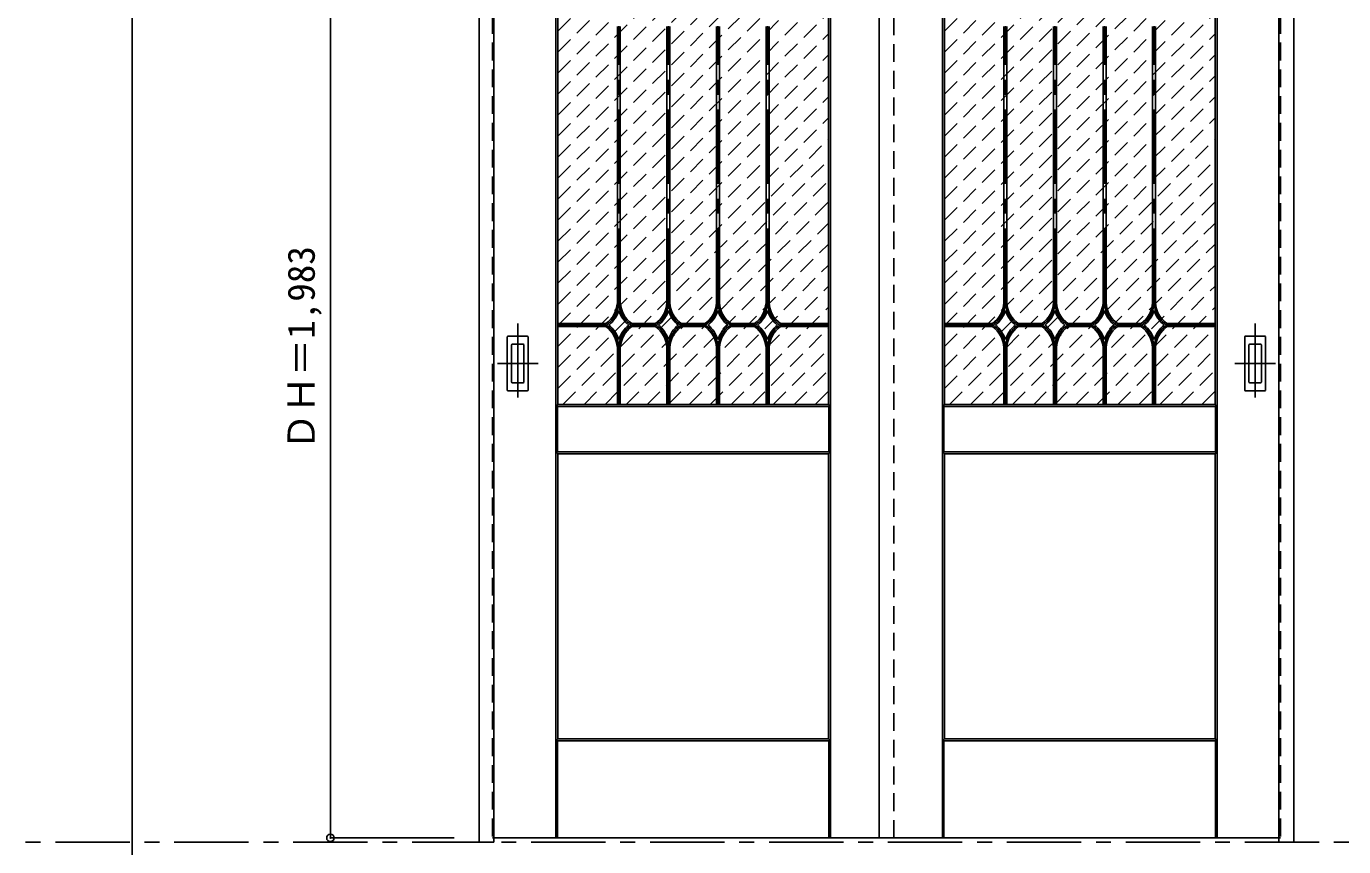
# Model space of a CAD drawing. Units: millimetres, scale not verified. Extents: x -6000 to 5700, y -4307 to 4260.
# Drawn here: x -2909 to -250, y 1409 to 3064 of the extents above; entities that cross this region are included whole.
import ezdxf
from ezdxf.enums import TextEntityAlignment as Align

# ---------------------------------------------------------------- set-up
doc = ezdxf.new("R2010")
doc.units = ezdxf.units.MM
doc.header["$LTSCALE"] = 30
doc.header["$PDMODE"] = 32
doc.header["$PDSIZE"] = 15
doc.linetypes.add('CHAIN1', pattern=[8, 5, -1, 1, -1])
doc.linetypes.add('DASHED1', pattern=[1.8, 1.2, -0.6])
for name, color, linetype in [('0-1_通り芯', 4, 'CHAIN1'), ('0-2_扉', 4, 'DASHED1'), ('0-3_仕上げ', 4, 'Continuous'), ('0-4_枠', 3, 'Continuous'), ('0-6_引手', 3, 'Continuous'), ('0-B_寸法', 7, 'Continuous'), ('0-C_ハッチ', 4, 'DASHED1'), ('F-1_枠', 6, 'Continuous')]:
    doc.layers.add(name, color=color, linetype=linetype)
doc.styles.add('ＭＳ ゴシック', font='')
doc.styles.get('ＭＳ ゴシック').set_extended_font_data('MS Gothic')

msp = doc.modelspace()

# ---------------------------------------------------------------- linework, layer by layer
at = {"layer": '0-1_通り芯'}
for p, q in [((-1917, 2465), (-1917, 2303)), ((-429, 2465), (-429, 2303)), ((-1958, 2384), (-1876, 2384)), ((-470, 2384), (-388, 2384))]:
    msp.add_line(p, q, dxfattribs=at)
at = {"layer": '0-1_通り芯', "color": 7}
msp.add_line((-5490, 1418), (5690, 1418), dxfattribs=at)
at = {"layer": '0-2_扉'}
for p, q in [((-1968, 3409.5), (-1968, 1426.5)), ((-1158, 1426.5), (-1158, 3409.5)), ((-1968, 1426.5), (-1965, 1426.5))]:
    msp.add_line(p, q, dxfattribs=at)
at = {"layer": '0-2_扉', "color": 3, "linetype": 'Continuous'}
for p, q in [((-1188, 1426.5), (-1188, 3409.5)), ((-1965, 1426.5), (-381, 1426.5))]:
    msp.add_line(p, q, dxfattribs=at)
at = {"layer": '0-2_扉'}
msp.add_lwpolyline([(-378, 3409.5), (-378, 1426.5), (-381, 1426.5)], dxfattribs=at)
at = {"layer": '0-3_仕上げ', "color": 7}
for p, q in [((-1840, 1426.5), (-1840, 3409.5)), ((-1286, 1426.5), (-1286, 3409.5)), ((-1060, 1426.5), (-1060, 3409.5)), ((-506, 1426.5), (-506, 3409.5)), ((-1838.5, 2204), (-1838.5, 2299)), ((-1837, 2205.5), (-1837, 2297.5)), ((-1289, 2297.5), (-1837, 2297.5)), ((-1290, 2301.5), (-1287.5, 2299)), ((-1289, 2297.5), (-1287.5, 2299)), ((-1289, 2205.5), (-1289, 2297.5)), ((-1287.5, 2204), (-1287.5, 2299)), ((-1058.5, 2204), (-1058.5, 2299)), ((-1057, 2205.5), (-1057, 2297.5)), ((-509, 2297.5), (-1057, 2297.5)), ((-510, 2301.5), (-507.5, 2299)), ((-509, 2297.5), (-507.5, 2299)), ((-509, 2205.5), (-509, 2297.5)), ((-507.5, 2204), (-507.5, 2299)), ((-1837, 2205.5), (-1838.5, 2204)), ((-1836, 2201.5), (-1838.5, 2204)), ((-1837, 2205.5), (-1289, 2205.5)), ((-1057, 2205.5), (-1058.5, 2204)), ((-1056, 2201.5), (-1058.5, 2204)), ((-1057, 2205.5), (-509, 2205.5)), ((-1838.5, 1426.5), (-1838.5, 1624)), ((-1837, 1426.5), (-1837, 1622.5)), ((-1289, 1622.5), (-1837, 1622.5)), ((-1290, 1626.5), (-1287.5, 1624)), ((-1289, 1622.5), (-1287.5, 1624)), ((-1289, 1426.5), (-1289, 1622.5)), ((-1287.5, 1426.5), (-1287.5, 1624)), ((-1058.5, 1426.5), (-1058.5, 1624)), ((-1057, 1426.5), (-1057, 1622.5)), ((-509, 1622.5), (-1057, 1622.5)), ((-510, 1626.5), (-507.5, 1624)), ((-509, 1622.5), (-507.5, 1624)), ((-509, 1426.5), (-509, 1622.5)), ((-507.5, 1426.5), (-507.5, 1624))]:
    msp.add_line(p, q, dxfattribs=at)
at = {"layer": '0-3_仕上げ', "color": 3}
for p, q in [((-1836, 2301.5), (-1836, 3259.5)), ((-1290, 2301.5), (-1290, 3259.5)), ((-1056, 2301.5), (-1056, 3259.5)), ((-510, 2301.5), (-510, 3259.5)), ((-1290, 2301.5), (-1836, 2301.5)), ((-510, 2301.5), (-1056, 2301.5)), ((-1836, 2201.5), (-1836, 1626.5)), ((-1056, 2201.5), (-1056, 1626.5)), ((-1290, 1626.5), (-1836, 1626.5)), ((-510, 1626.5), (-1056, 1626.5))]:
    msp.add_line(p, q, dxfattribs=at)
at = {"layer": '0-3_仕上げ'}
for p, q in [((-1716, 2506.6), (-1716, 3064.4)), ((-1710, 2506.6), (-1710, 3064.4)), ((-1616, 2506.6), (-1616, 3064.4)), ((-1610, 2506.6), (-1610, 3064.4)), ((-1516, 2506.6), (-1516, 3064.4)), ((-1510, 2506.6), (-1510, 3064.4)), ((-1416, 2506.6), (-1416, 3064.4)), ((-1410, 2506.6), (-1410, 3064.4)), ((-936, 2506.6), (-936, 3064.4)), ((-930, 2506.6), (-930, 3064.4)), ((-836, 2506.6), (-836, 3064.4)), ((-830, 2506.6), (-830, 3064.4)), ((-736, 2506.6), (-736, 3064.4)), ((-730, 2506.6), (-730, 3064.4)), ((-636, 2506.6), (-636, 3064.4)), ((-630, 2506.6), (-630, 3064.4)), ((-1836, 2464.5), (-1738.98, 2464.5)), ((-1836, 2458.5), (-1738.98, 2458.5)), ((-1687.03, 2464.5), (-1638.98, 2464.5)), ((-1687.03, 2458.5), (-1638.98, 2458.5)), ((-1587.03, 2464.5), (-1538.98, 2464.5)), ((-1587.03, 2458.5), (-1538.98, 2458.5)), ((-1487.03, 2464.5), (-1438.98, 2464.5)), ((-1487.03, 2458.5), (-1438.98, 2458.5)), ((-1387.03, 2464.5), (-1290, 2464.5)), ((-1387.03, 2458.5), (-1290, 2458.5)), ((-1056, 2464.5), (-958.98, 2464.5)), ((-1056, 2458.5), (-958.98, 2458.5)), ((-907.03, 2464.5), (-858.98, 2464.5)), ((-907.03, 2458.5), (-858.98, 2458.5)), ((-807.03, 2464.5), (-758.98, 2464.5)), ((-807.03, 2458.5), (-758.98, 2458.5)), ((-707.03, 2464.5), (-658.98, 2464.5)), ((-707.03, 2458.5), (-658.98, 2458.5)), ((-607.03, 2464.5), (-510, 2464.5)), ((-607.03, 2458.5), (-510, 2458.5)), ((-1716, 2301.5), (-1716, 2416.4)), ((-1710, 2301.5), (-1710, 2416.4)), ((-1616, 2301.5), (-1616, 2416.4)), ((-1610, 2301.5), (-1610, 2416.4)), ((-1516, 2301.5), (-1516, 2416.4)), ((-1510, 2301.5), (-1510, 2416.4)), ((-1416, 2301.5), (-1416, 2416.4)), ((-1410, 2301.5), (-1410, 2416.4)), ((-936, 2301.5), (-936, 2416.4)), ((-930, 2301.5), (-930, 2416.4)), ((-836, 2301.5), (-836, 2416.4)), ((-830, 2301.5), (-830, 2416.4)), ((-736, 2301.5), (-736, 2416.4)), ((-730, 2301.5), (-730, 2416.4)), ((-636, 2301.5), (-636, 2416.4)), ((-630, 2301.5), (-630, 2416.4))]:
    msp.add_line(p, q, dxfattribs=at)
at = {"layer": '0-3_仕上げ', "linetype": 'CHAIN1'}
for p, q in [((-1713, 2506.5), (-1713, 3064.5)), ((-1613, 2506.5), (-1613, 3064.5)), ((-1513, 2506.5), (-1513, 3064.5)), ((-1413, 2506.5), (-1413, 3064.5)), ((-933, 2506.5), (-933, 3064.5)), ((-833, 2506.5), (-833, 3064.5)), ((-733, 2506.5), (-733, 3064.5)), ((-633, 2506.5), (-633, 3064.5)), ((-1836, 2461.5), (-1738, 2461.5)), ((-1688, 2461.5), (-1638, 2461.5)), ((-1588, 2461.5), (-1538, 2461.5)), ((-1488, 2461.5), (-1438, 2461.5)), ((-1388, 2461.5), (-1290, 2461.5)), ((-1056, 2461.5), (-958, 2461.5)), ((-908, 2461.5), (-858, 2461.5)), ((-808, 2461.5), (-758, 2461.5)), ((-708, 2461.5), (-658, 2461.5)), ((-608, 2461.5), (-510, 2461.5)), ((-1713, 2301.5), (-1713, 2416.5)), ((-1613, 2301.5), (-1613, 2416.5)), ((-1513, 2301.5), (-1513, 2416.5)), ((-1413, 2301.5), (-1413, 2416.5)), ((-933, 2301.5), (-933, 2416.5)), ((-833, 2301.5), (-833, 2416.5)), ((-733, 2301.5), (-733, 2416.5)), ((-633, 2301.5), (-633, 2416.5))]:
    msp.add_line(p, q, dxfattribs=at)
at = {"layer": '0-3_仕上げ', "color": 7}
for points in [[(-1837, 2297.5), (-1838.5, 2299), (-1836, 2301.5)], [(-1057, 2297.5), (-1058.5, 2299), (-1056, 2301.5)], [(-1289, 2205.5), (-1287.5, 2204), (-1290, 2201.5)], [(-509, 2205.5), (-507.5, 2204), (-510, 2201.5)], [(-1837, 1622.5), (-1838.5, 1624), (-1836, 1626.5)], [(-1057, 1622.5), (-1058.5, 1624), (-1056, 1626.5)]]:
    msp.add_lwpolyline(points, dxfattribs=at)
at = {"layer": '0-3_仕上げ', "color": 3}
for points in [[(-1836, 2201.5), (-1290, 2201.5), (-1290, 1626.5)], [(-1056, 2201.5), (-510, 2201.5), (-510, 1626.5)]]:
    msp.add_lwpolyline(points, dxfattribs=at)
at = {"layer": '0-3_仕上げ'}
for centre, radius, start, end in [((-1772.88, 2510.32), 57, 306.49767, 356.25364), ((-1653.12, 2510.32), 57, 183.74636, 233.50233), ((-1672.88, 2510.32), 57, 306.49767, 356.25364), ((-1553.12, 2510.32), 57, 183.74636, 233.50233), ((-1572.88, 2510.32), 57, 306.49767, 356.25364), ((-1453.12, 2510.32), 57, 183.74636, 233.50233), ((-1472.88, 2510.32), 57, 306.49767, 356.25364), ((-1353.12, 2510.32), 57, 183.74636, 233.50233), ((-992.88, 2510.32), 57, 306.49767, 356.25364), ((-873.12, 2510.32), 57, 183.74636, 233.50233), ((-892.88, 2510.32), 57, 306.49767, 356.25364), ((-773.12, 2510.32), 57, 183.74636, 233.50233), ((-792.88, 2510.32), 57, 306.49767, 356.25364), ((-673.12, 2510.32), 57, 183.74636, 233.50233), ((-692.88, 2510.32), 57, 306.49767, 356.25364), ((-573.12, 2510.32), 57, 183.74636, 233.50233), ((-1772.88, 2510.32), 63, 309.20041, 341.88743), ((-1653.12, 2510.32), 63, 198.11257, 230.79959), ((-1672.88, 2510.32), 63, 309.20041, 341.88743), ((-1553.12, 2510.32), 63, 198.11257, 230.79959), ((-1572.88, 2510.32), 63, 309.20041, 341.88743), ((-1453.12, 2510.32), 63, 198.11257, 230.79959), ((-1472.88, 2510.32), 63, 309.20041, 341.88743), ((-1353.12, 2510.32), 63, 198.11257, 230.79959), ((-992.88, 2510.32), 63, 309.20041, 341.88743), ((-873.12, 2510.32), 63, 198.11257, 230.79959), ((-892.88, 2510.32), 63, 309.20041, 341.88743), ((-773.12, 2510.32), 63, 198.11257, 230.79959), ((-792.88, 2510.32), 63, 309.20041, 341.88743), ((-673.12, 2510.32), 63, 198.11257, 230.79959), ((-692.88, 2510.32), 63, 309.20041, 341.88743), ((-573.12, 2510.32), 63, 198.11257, 230.79959), ((-1772.88, 2412.68), 57, 3.74636, 53.50233), ((-1772.88, 2412.68), 63, 18.11257, 50.79959), ((-1653.12, 2412.68), 63, 129.20041, 161.88743), ((-1653.12, 2412.68), 57, 126.49767, 176.25364), ((-1672.88, 2412.68), 57, 3.74636, 53.50233), ((-1672.88, 2412.68), 63, 18.11257, 50.79959), ((-1553.12, 2412.68), 63, 129.20041, 161.88743), ((-1553.12, 2412.68), 57, 126.49767, 176.25364), ((-1572.88, 2412.68), 57, 3.74636, 53.50233), ((-1572.88, 2412.68), 63, 18.11257, 50.79959), ((-1453.12, 2412.68), 63, 129.20041, 161.88743), ((-1453.12, 2412.68), 57, 126.49767, 176.25364), ((-1472.88, 2412.68), 57, 3.74636, 53.50233), ((-1472.88, 2412.68), 63, 18.11257, 50.79959), ((-1353.12, 2412.68), 63, 129.20041, 161.88743), ((-1353.12, 2412.68), 57, 126.49767, 176.25364), ((-992.88, 2412.68), 57, 3.74636, 53.50233), ((-992.88, 2412.68), 63, 18.11257, 50.79959), ((-873.12, 2412.68), 63, 129.20041, 161.88743), ((-873.12, 2412.68), 57, 126.49767, 176.25364), ((-892.88, 2412.68), 57, 3.74636, 53.50233), ((-892.88, 2412.68), 63, 18.11257, 50.79959), ((-773.12, 2412.68), 63, 129.20041, 161.88743), ((-773.12, 2412.68), 57, 126.49767, 176.25364), ((-792.88, 2412.68), 57, 3.74636, 53.50233), ((-792.88, 2412.68), 63, 18.11257, 50.79959), ((-673.12, 2412.68), 63, 129.20041, 161.88743), ((-673.12, 2412.68), 57, 126.49767, 176.25364), ((-692.88, 2412.68), 57, 3.74636, 53.50233), ((-692.88, 2412.68), 63, 18.11257, 50.79959), ((-573.12, 2412.68), 63, 129.20041, 161.88743), ((-573.12, 2412.68), 57, 126.49767, 176.25364)]:
    msp.add_arc(centre, radius, start, end, dxfattribs=at)
at = {"layer": '0-3_仕上げ', "linetype": 'CHAIN1'}
for centre, start, end in [((-1772.88, 2510.32), 305.54226, 356.34853), ((-1653.12, 2510.32), 183.65147, 234.45774), ((-1672.88, 2510.32), 305.54226, 356.34853), ((-1553.12, 2510.32), 183.65147, 234.45774), ((-1572.88, 2510.32), 305.54226, 356.34853), ((-1453.12, 2510.32), 183.65147, 234.45774), ((-1472.88, 2510.32), 305.54226, 356.34853), ((-1353.12, 2510.32), 183.65147, 234.45774), ((-992.88, 2510.32), 305.54226, 356.34853), ((-873.12, 2510.32), 183.65147, 234.45774), ((-892.88, 2510.32), 305.54226, 356.34853), ((-773.12, 2510.32), 183.65147, 234.45774), ((-792.88, 2510.32), 305.54226, 356.34853), ((-673.12, 2510.32), 183.65147, 234.45774), ((-692.88, 2510.32), 305.54226, 356.34853), ((-573.12, 2510.32), 183.65147, 234.45774), ((-1772.88, 2412.68), 3.65147, 54.45774), ((-1653.12, 2412.68), 125.54226, 176.34853), ((-1672.88, 2412.68), 3.65147, 54.45774), ((-1553.12, 2412.68), 125.54226, 176.34853), ((-1572.88, 2412.68), 3.65147, 54.45774), ((-1453.12, 2412.68), 125.54226, 176.34853), ((-1472.88, 2412.68), 3.65147, 54.45774), ((-1353.12, 2412.68), 125.54226, 176.34853), ((-992.88, 2412.68), 3.65147, 54.45774), ((-873.12, 2412.68), 125.54226, 176.34853), ((-892.88, 2412.68), 3.65147, 54.45774), ((-773.12, 2412.68), 125.54226, 176.34853), ((-792.88, 2412.68), 3.65147, 54.45774), ((-673.12, 2412.68), 125.54226, 176.34853), ((-692.88, 2412.68), 3.65147, 54.45774), ((-573.12, 2412.68), 125.54226, 176.34853)]:
    msp.add_arc(centre, 60, start, end, dxfattribs=at)
at = {"layer": '0-4_枠'}
for p, q in [((-1995, 1418), (-1995, 3453)), ((-1965, 1418), (-1965, 3453)), ((-381, 1427.04), (-381, 3453)), ((-351, 1418), (-351, 3453)), ((-1965, 1418), (-1995, 1418)), ((-381, 1426.7), (-381, 1427.04))]:
    msp.add_line(p, q, dxfattribs=at)
msp.add_lwpolyline([(-351, 1418), (-381, 1418), (-381, 1426.7)], dxfattribs=at)
at = {"layer": '0-6_引手'}
for p, q in [((-1938, 2330.5), (-1938, 2437.5)), ((-1897.5, 2439), (-1936.5, 2439)), ((-1896, 2437.5), (-1896, 2330.5)), ((-450, 2330.5), (-450, 2437.5)), ((-409.5, 2439), (-448.5, 2439)), ((-408, 2437.5), (-408, 2330.5)), ((-1897.5, 2329), (-1936.5, 2329)), ((-409.5, 2329), (-448.5, 2329))]:
    msp.add_line(p, q, dxfattribs=at)
at = {"layer": '0-6_引手', "color": 7}
for p, q in [((-1929.5, 2346.5), (-1929.5, 2421.5)), ((-1906, 2423), (-1928, 2423)), ((-1904.5, 2421.5), (-1904.5, 2346.5)), ((-441.5, 2346.5), (-441.5, 2421.5)), ((-418, 2423), (-440, 2423)), ((-416.5, 2421.5), (-416.5, 2346.5)), ((-1906, 2345), (-1928, 2345)), ((-418, 2345), (-440, 2345))]:
    msp.add_line(p, q, dxfattribs=at)
at = {"layer": '0-6_引手'}
for centre, start, end in [((-1936.5, 2437.5), 90, 180), ((-1897.5, 2437.5), 0, 90), ((-448.5, 2437.5), 90, 180), ((-409.5, 2437.5), 0, 90), ((-1936.5, 2330.5), 180, 270), ((-1897.5, 2330.5), 270, 0), ((-448.5, 2330.5), 180, 270), ((-409.5, 2330.5), 270, 0)]:
    msp.add_arc(centre, 1.5, start, end, dxfattribs=at)
at = {"layer": '0-6_引手', "color": 7}
for centre, start, end in [((-1928, 2421.5), 90, 180), ((-1906, 2421.5), 0, 90), ((-440, 2421.5), 90, 180), ((-418, 2421.5), 0, 90), ((-1928, 2346.5), 180, 270), ((-1906, 2346.5), 270, 0), ((-440, 2346.5), 180, 270), ((-418, 2346.5), 270, 0)]:
    msp.add_arc(centre, 1.5, start, end, dxfattribs=at)
at = {"layer": '0-B_寸法', "color": 4}
for p, q in [((-2295, 3409.5), (-2295, 1426.5)), ((-2295, 1426.5), (-2045, 1426.5))]:
    msp.add_line(p, q, dxfattribs=at)
at = {"layer": '0-B_寸法'}
msp.add_point((-2295, 1426.5), dxfattribs=at)
at = {"layer": '0-C_ハッチ'}
for p, q in [((-1836, 2757.87), (-1334.37, 3259.5)), ((-1836, 2800.29), (-1376.8, 3259.5)), ((-1836, 2842.72), (-1419.22, 3259.5)), ((-1836, 2885.15), (-1461.65, 3259.5)), ((-1836, 2927.57), (-1504.07, 3259.5)), ((-1836, 2970), (-1546.5, 3259.5)), ((-1836, 3012.43), (-1588.93, 3259.5)), ((-1836, 3054.85), (-1631.35, 3259.5)), ((-1836, 2715.44), (-1291.94, 3259.5)), ((-1056, 2757.87), (-554.37, 3259.5)), ((-1056, 2800.29), (-596.8, 3259.5)), ((-1056, 2842.72), (-639.22, 3259.5)), ((-1056, 2885.15), (-681.65, 3259.5)), ((-1056, 2927.57), (-724.07, 3259.5)), ((-1056, 2970), (-766.5, 3259.5)), ((-1056, 3012.43), (-808.93, 3259.5)), ((-1056, 3054.85), (-851.35, 3259.5)), ((-1056, 2715.44), (-511.94, 3259.5)), ((-1836, 2673.02), (-1290, 3219.02)), ((-1056, 2673.02), (-510, 3219.02)), ((-1836, 2630.59), (-1290, 3176.59)), ((-1056, 2630.59), (-510, 3176.59)), ((-1836, 2588.16), (-1290, 3134.16)), ((-1056, 2588.16), (-510, 3134.16)), ((-1836, 2545.74), (-1290, 3091.74)), ((-1056, 2545.74), (-510, 3091.74)), ((-1836, 2503.31), (-1290, 3049.31)), ((-1056, 2503.31), (-510, 3049.31)), ((-1836, 2460.88), (-1290, 3006.88)), ((-1056, 2460.88), (-510, 3006.88)), ((-1836, 2418.46), (-1290, 2964.46)), ((-1056, 2418.46), (-510, 2964.46)), ((-1836, 2376.03), (-1290, 2922.03)), ((-1056, 2376.03), (-510, 2922.03)), ((-1836, 2333.6), (-1290, 2879.6)), ((-1056, 2333.6), (-510, 2879.6)), ((-1825.68, 2301.5), (-1290, 2837.18)), ((-1045.68, 2301.5), (-510, 2837.18)), ((-1783.25, 2301.5), (-1290, 2794.75)), ((-1003.25, 2301.5), (-510, 2794.75)), ((-1740.83, 2301.5), (-1290, 2752.33)), ((-960.83, 2301.5), (-510, 2752.33)), ((-1698.4, 2301.5), (-1290, 2709.9)), ((-918.4, 2301.5), (-510, 2709.9)), ((-1655.97, 2301.5), (-1290, 2667.47)), ((-875.97, 2301.5), (-510, 2667.47)), ((-1613.55, 2301.5), (-1290, 2625.05)), ((-833.55, 2301.5), (-510, 2625.05)), ((-1571.12, 2301.5), (-1290, 2582.62)), ((-791.12, 2301.5), (-510, 2582.62)), ((-1528.69, 2301.5), (-1290, 2540.19)), ((-748.69, 2301.5), (-510, 2540.19)), ((-1486.27, 2301.5), (-1290, 2497.77)), ((-706.27, 2301.5), (-510, 2497.77)), ((-1443.84, 2301.5), (-1290, 2455.34)), ((-663.84, 2301.5), (-510, 2455.34)), ((-1401.41, 2301.5), (-1290, 2412.91)), ((-621.41, 2301.5), (-510, 2412.91)), ((-1358.99, 2301.5), (-1290, 2370.49)), ((-578.99, 2301.5), (-510, 2370.49)), ((-1316.56, 2301.5), (-1290, 2328.06)), ((-536.56, 2301.5), (-510, 2328.06))]:
    msp.add_line(p, q, dxfattribs=at)
at = {"layer": 'F-1_枠'}
msp.add_line((-2695, -3790), (-2695, 4175), dxfattribs=at)

# ---------------------------------------------------------------- texts
at = {"layer": '0-B_寸法', "style": 'ＭＳ ゴシック'}
msp.add_text('ＤＨ＝1,983', height=54.99, rotation=90, dxfattribs=at).set_placement((-2310, 2208.75), align=Align.BOTTOM_LEFT)

doc.saveas('drawing.dxf')
